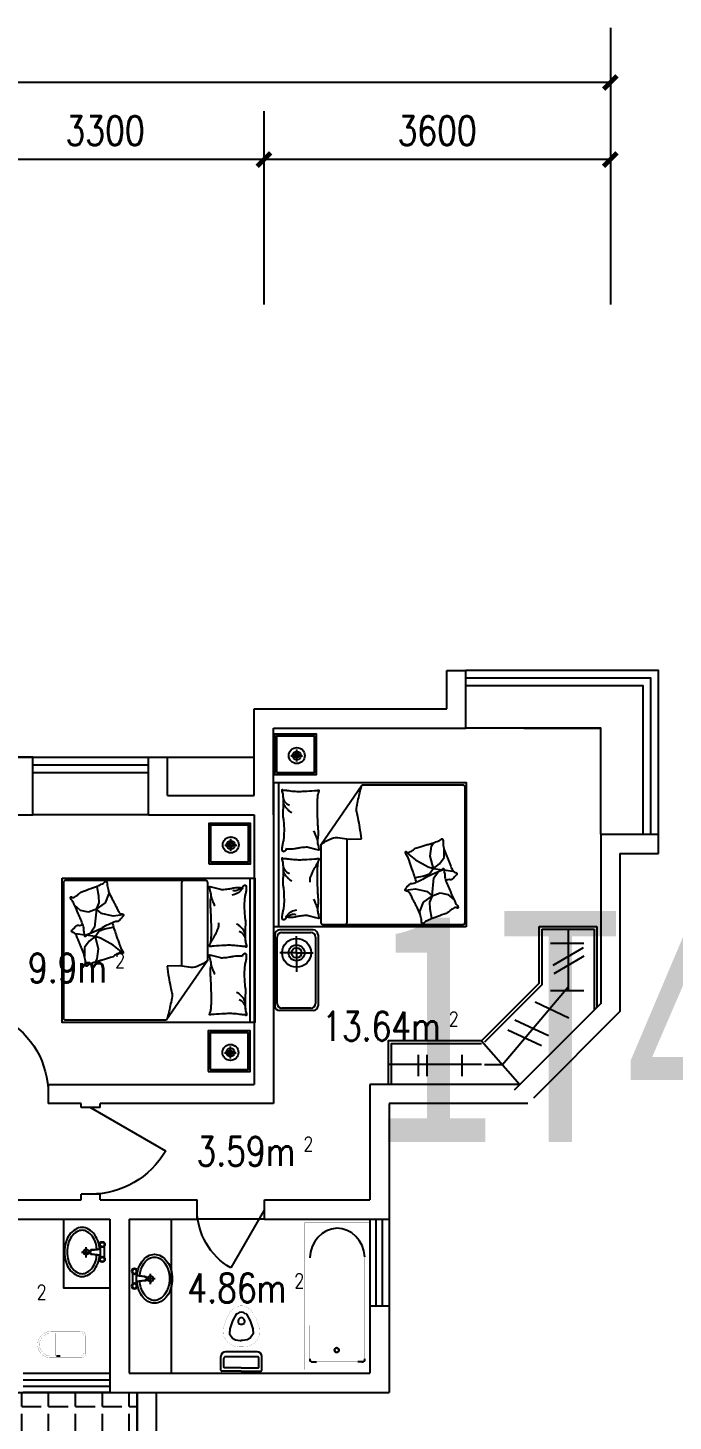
# Model space of a CAD drawing. Header units: millimetres. Extents: x 879 to 37248, y 402 to 36770.
# Drawn here: x 18373 to 25078, y 22273 to 36743 of the extents above; entities that cross this region are included whole.
import ezdxf
from ezdxf.enums import TextEntityAlignment as Align

# ---------------------------------------------------------------- set-up
doc = ezdxf.new("R2010")
doc.units = ezdxf.units.MM
for name, color, linetype in [('AXIS', 3, 'Continuous'), ('GROUND', 2, 'Continuous'), ('J', 8, 'Continuous'), ('PUB_TEXT', 7, 'Continuous'), ('PUB_WINDW', 7, 'Continuous'), ('WALL', 255, 'Continuous'), ('WD', 7, 'Continuous'), ('WINDOW', 2, 'Continuous')]:
    doc.layers.add(name, color=color, linetype=linetype)
doc.styles.add('-宋体', font='SimSun.ttf', dxfattribs={"width": 0.8})
doc.styles.add('DIM_FONT', font='SIMPLEX', dxfattribs={"width": 0.8})
doc.styles.add('SIMPLEX', font='SIMPLEX.SHX')
doc.styles.get("Standard").update_dxf_attribs({"font": 'arial.ttf'})
doc.dimstyles.new('AXIS', dxfattribs={"dimtxt": 300, "dimasz": 1, "dimexe": 250, "dimexo": 300, "dimgap": 0.09, "dimtad": 1, "dimdec": 0, "dimzin": 0, "dimdsep": 46, "dimtxsty": 'DIM_FONT', "dimblk": '_DIMX', "dimcen": 0.09, "dimse1": 1, "dimse2": 1, "dimclrt": 7, "dimadec": 0, "dimazin": 0, "dimtfac": 1, "dimtdec": 0, "dimtix": 1, "dimtmove": 2, "dimatfit": 3, "dimldrblk": '_DIMX', "dimfxl": 1, "dimtolj": 1, "dimtzin": 0, "dimarcsym": 0})

# ---------------------------------------------------------------- blocks, each defined once
blk = doc.blocks.new('_C14HNO')
for p, q in [((-450, 369), (-450, -369)), ((-425, -344), (-425, 344)), ((-50, 419), (-400, 419)), ((-375, 394), (-75, 394)), ((-223, 181), (-223, 355)), ((-25, 344), (-25, -344)), ((0, 369), (0, -369)), ((-223, 181), (-397, 181)), ((-223, 181), (-223, -16)), ((-223, 181), (-49, 181)), ((-50, -419), (-400, -419)), ((-75, -394), (-375, -394))]:
    blk.add_line(p, q)
for radius in [150, 82.4, 52.4]:
    blk.add_circle((-223, 181), radius)
for centre, start, end in [((-400, 369), 90, 180), ((-375, 344), 90, 180), ((-75, 344), 0, 90), ((-50, 369), 0, 90), ((-400, -369), 180, 270), ((-375, -344), 180, 270), ((-75, -344), 270, 0), ((-50, -369), 270, 0)]:
    blk.add_arc(centre, 49.9, start, end)
at = {"style": 'DIM_FONT', "width": 0.8, "flags": 9}
for tag in ['XSIZE', 'YSIZE']:
    blk.add_attdef(tag, (0, 0), '', height=0.5, dxfattribs=at)
blk = doc.blocks.new('_DBLK')
blk.add_line((-0.5, 0), (0, -0.866))
blk.add_arc((-0.5, 0), 1, 300, 0)
at = {"style": 'SIMPLEX', "flags": 9}
blk.add_attdef('A', text='', height=1, dxfattribs=at).set_placement((0, 1.5), align=Align.MIDDLE)
blk = doc.blocks.new('M_C54TQD')
for p, q in [((0, -52), (1500, -52)), ((26, -509), (26, -1968)), ((853, -489), (46, -489)), ((853, -489), (1472, -916)), ((46, -761), (915, -761)), ((1472, -1968), (1472, -916)), ((381, -1368), (395, -1471)), ((778, -1368), (698, -1472)), ((161, -1514), (137, -1518)), ((255, -1552), (161, -1514)), ((324, -1645), (255, -1552)), ((395, -1471), (369, -1593)), ((528, -1559), (509, -1470)), ((548, -1617), (528, -1559)), ((698, -1472), (623, -1603)), ((90, -1638), (87, -1645)), ((188, -1621), (90, -1638)), ((257, -1618), (188, -1621)), ((324, -1645), (257, -1618)), ((369, -1593), (324, -1645)), ((324, -1645), (510, -1664)), ((324, -1645), (355, -1728)), ((355, -1728), (335, -1810)), ((510, -1664), (560, -1700)), ((605, -1658), (548, -1617)), ((560, -1700), (572, -1709)), ((605, -1658), (594, -1752)), ((623, -1603), (605, -1658)), ((605, -1658), (734, -1626)), ((605, -1658), (655, -1721)), ((655, -1721), (720, -1769)), ((734, -1626), (837, -1640)), ((837, -1640), (873, -1660)), ((335, -1810), (281, -1873)), ((592, -1767), (580, -1861)), ((720, -1769), (813, -1769)), ((46, -1988), (1452, -1988))]:
    blk.add_line(p, q)
blk.add_lwpolyline([(0, -2000), (0, 0), (1500, 0), (1500, -2000)], close=True)
for points in [[(101, -127, -0.263368), (73, -108, -0.494818), (82, -89, -0.049225), (100, -88, -0.036831), (124, -89, -0.031893), (161, -97, 0.035782), (195, -104, 0.032941), (285, -110, 0.026564), (396, -104, 0.017905), (434, -99, -0.033397), (454, -97, -0.03204), (491, -97, 0.018442), (555, -101, 0.010837), (620, -100, 0.014624), (668, -97, 0.111249), (691, -89, -0.153708), (708, -86, -0.076444), (715, -87, -0.215512), (717, -89, -0.585858), (714, -92, 0.363489), (709, -95, 0.191716), (709, -106, -0.129675), (711, -123, -0.01735), (708, -140, 0.019326), (706, -155, 0.018818), (699, -223, 0.021828), (698, -283, 0.006204), (700, -316, 0.001963), (706, -423, 0.028341), (710, -459, -0.117014), (709, -468, -0.36606), (708, -469, -0.03973), (694, -466, -0.048309), (681, -461, 0.062981), (670, -457, 0.04058), (647, -454, 0.014345), (580, -451, 0.005484), (454, -452, 0.007153), (358, -455, 0.008762), (316, -458, -0.008153), (270, -461, -0.06251), (213, -456, 0.078669), (167, -454, 0.047825), (145, -459, -0.034494), (114, -466, -0.023571), (89, -469, -0.510228), (88, -468), (95, -438), (116, -356, 0.073041), (118, -336, 0.023305), (112, -275, 0.018299), (108, -252, -0.01097), (101, -214, -0.042281), (98, -180, -0.027201), (101, -126)], [(99, -143, -0.05369), (114, -156, -0.070312), (122, -168, -0.015448), (125, -177, -0.013244), (129, -187, -0.082127), (132, -205, -0.064164), (129, -228)], [(101, -127, -0.077379), (136, -152, -0.077379), (161, -187, -0.047525), (171, -211, -0.047525), (176, -238)], [(575, -101, 0.027842), (551, -111, 0.048685), (539, -119, 0.023666), (511, -144, 0.031223), (492, -164, 0.046801), (486, -172, 0.023191), (478, -189)], [(657, -95, 0.088153), (622, -98, 0.088153), (591, -114, 0.077547), (569, -135, 0.077547), (555, -162)], [(810, -127, -0.263368), (782, -108, -0.494818), (791, -89, -0.049225), (809, -88, -0.036831), (833, -89, -0.031893), (871, -97, 0.035782), (905, -104, 0.032941), (994, -110, 0.026564), (1106, -104, 0.017905), (1143, -99, -0.033397), (1163, -97, -0.03204), (1200, -97, 0.018442), (1265, -101, 0.010837), (1329, -100, 0.014624), (1377, -97, 0.111249), (1400, -89, -0.153708), (1417, -86, -0.076444), (1424, -87, -0.215512), (1426, -89, -0.585858), (1423, -92, 0.363489), (1419, -95, 0.191716), (1419, -106, -0.129675), (1421, -123, -0.01735), (1418, -140, 0.019326), (1415, -155, 0.018818), (1408, -223, 0.021828), (1407, -283, 0.006204), (1409, -316, 0.001963), (1415, -423, 0.028341), (1419, -459, -0.117014), (1419, -468, -0.36606), (1417, -469, -0.03973), (1404, -466, -0.048309), (1390, -461, 0.062981), (1379, -457, 0.04058), (1356, -454, 0.014345), (1289, -451, 0.005484), (1164, -452, 0.007153), (1067, -455, 0.008762), (1025, -458, -0.008153), (979, -461, -0.06251), (922, -456, 0.078669), (877, -454, 0.047825), (854, -459, -0.034494), (823, -466, -0.023571), (798, -469, -0.510228), (797, -468), (805, -438), (825, -356, 0.073041), (827, -336, 0.023305), (821, -275, 0.018299), (817, -252, -0.01097), (810, -214, -0.042281), (807, -180, -0.027201), (810, -126)], [(1284, -101, 0.027842), (1260, -111, 0.048685), (1248, -119, 0.023666), (1220, -144, 0.031223), (1201, -164, 0.046801), (1196, -172, 0.023191), (1188, -189)], [(1366, -95, 0.088153), (1332, -98, 0.088153), (1300, -114, 0.077547), (1279, -135, 0.077547), (1265, -162)], [(191, -454, 0.009729), (219, -445, 0.009729), (246, -435, 0.007971), (267, -426, 0.007971), (289, -416)], [(661, -455, 0.016108), (622, -429, 0.024599), (595, -414, 0.009477), (546, -391, 0.015937), (516, -378, 0.072521), (500, -375, 0.033339), (463, -375)], [(901, -454, 0.009729), (928, -445, 0.009729), (955, -435, 0.007971), (977, -426, 0.007971), (998, -416)], [(853, -489, -0.085272), (917, -599, -0.124044), (926, -686), (912, -782), (914, -912)], [(914, -912, 0.007867), (1032, -894, 0.009508), (1128, -876, 0.006616), (1193, -862, -0.023828), (1212, -858, -0.080713), (1230, -859, -0.009591), (1383, -891, -0.013133), (1416, -899, -0.007859), (1472, -916)], [(464, -1480, 0.025626), (476, -1478, 0.0108), (605, -1436, 0.00456), (692, -1405, 0.01125), (727, -1391, 0.069394), (746, -1380, -0.079756), (763, -1371, -0.106399), (778, -1368, -0.328642), (782, -1372, -0.299547), (779, -1378, 0.189917), (774, -1387, 0.033518), (773, -1397, 0.075627), (773, -1402, 0.053489), (776, -1410, 0.017838), (788, -1432, 0.038394), (805, -1456, -0.059529), (816, -1472, -0.035943), (826, -1498, -0.011245), (852, -1585, -0.006203), (862, -1624, 0.010783), (868, -1647, 0.019485), (873, -1660, 0.005062), (892, -1710, 0.101392), (909, -1736, -0.223768), (914, -1749, -0.25558), (911, -1754, -0.081563), (895, -1759, -0.071805), (878, -1759, 0.069985), (861, -1759, 0.03546), (801, -1772, 0.029432), (732, -1797, 0.001554), (699, -1811, -0.00152), (665, -1826, -0.004735), (629, -1840, 0.00382), (586, -1859, 0.296001), (564, -1891, -0.649774), (542, -1900, -0.02319), (538, -1895, 0.0288), (534, -1892, 0.005727), (527, -1886, -0.004358), (519, -1878, -0.027528), (502, -1861, -0.046214), (493, -1850, -0.194121), (490, -1833, 0.133719), (489, -1809, 0.005779), (482, -1787, 0.008882)]]:
    blk.add_lwpolyline(points, format="xyb")
blk.add_lwpolyline([(58, -1583, 0.101392), (40, -1559, -0.223768), (34, -1546, -0.25558), (36, -1541, -0.081563), (52, -1535, -0.071805), (69, -1534, 0.069985), (86, -1532, 0.03546), (145, -1515, 0.029432), (211, -1485, 0.001554), (244, -1468, -0.00152), (276, -1451, -0.004735), (311, -1433, 0.00382), (353, -1412, 0.296001), (372, -1378, -0.649774), (393, -1367, -0.02319), (398, -1372, 0.0288), (402, -1375, 0.005727), (409, -1380, -0.004358), (418, -1387, -0.027528), (436, -1403, -0.046214), (445, -1414, -0.194121), (450, -1430, 0.133719), (453, -1454, 0.011505), (471, -1496, 0.008882), (497, -1550, 0.012426), (535, -1618, -0.033612), (547, -1644), (570, -1701), (588, -1744, 0.224341), (603, -1757, -0.722772), (603, -1766, -0.103513), (599, -1767, 0.053465), (592, -1767, 0.030109), (569, -1772, -0.031436), (547, -1776, -0.05324), (532, -1776, 0.05518), (517, -1777, 0.056271), (492, -1783, 0.0108), (366, -1835, 0.00456), (281, -1873, 0.01125), (247, -1889, 0.069394), (229, -1902, -0.079756), (213, -1912, -0.106399), (199, -1915, -0.328642), (195, -1912, -0.299547), (196, -1906, 0.189917), (201, -1896, 0.033518), (202, -1886, 0.075627), (201, -1882, 0.053489), (197, -1874, 0.017838), (184, -1853, 0.038394), (165, -1830, -0.059529), (153, -1815, -0.035943), (140, -1790, -0.011245), (108, -1705, -0.006203), (95, -1667, 0.010783), (87, -1645, 0.019485), (82, -1632, 0.005062)], format="xyb", close=True)
for centre, start, end in [((46, -509), 90, 180), ((46, -741), 180, 270), ((46, -1968), 180, 270), ((1452, -1968), 270, 0)]:
    blk.add_arc(centre, 20, start, end)
at = {"style": 'DIM_FONT', "width": 0.8, "flags": 9}
for tag in ['XSIZE', 'YSIZE']:
    blk.add_attdef(tag, (0, 0), '', height=0.5, dxfattribs=at)
blk = doc.blocks.new('_C10TCB')
at = {"layer": 'J'}
for points in [[(0, -420), (434, -420), (434, 0), (0, 0)], [(20, -400), (414, -400), (414, -20), (20, -20)]]:
    blk.add_lwpolyline(points, close=True, dxfattribs=at)
for points in [[(167, -226), (291, -226)], [(231, -286), (231, -160)]]:
    blk.add_lwpolyline(points, dxfattribs=at)
for radius in [82.9, 42.9, 22.9]:
    blk.add_circle((230, -223), radius, dxfattribs=at)
at = {"style": 'DIM_FONT', "width": 0.8, "flags": 9}
for tag in ['XSIZE', 'YSIZE']:
    blk.add_attdef(tag, (0, 0), '', height=0.5, dxfattribs=at)
blk = doc.blocks.new('M_E2')
blk.add_line((-306, -118), (-266, -118))
at = {"const_width": 1.5}
for points in [[(-366, 138, 0.97895), (-366, -138, 0.97895)], [(-366, 118, 0.97895), (-366, -118, 0.97895)], [(-306, 118, 0.414214), (-316, 108, 0.414214)], [(0, 88, 0.462192), (-59, 137, 0.462192)], [(-20, 88, 0.414214), (-50, 118, 0.414214)], [(-316, -108, 0.414214), (-306, -118, 0.414214)], [(-59, -137, 0.462192), (0, -88, 0.462192)], [(-50, -118, 0.414214), (-20, -88, 0.414214)]]:
    blk.add_lwpolyline(points, format="xyb", dxfattribs=at)
for points in [[(-366, 137), (-59, 137)], [(-316, 118), (-366, 118)], [(-340, 118), (-266, 118)], [(-316, 108), (-316, -108)], [(-50, 118), (-267, 118)], [(-20, -88), (-20, 88)], [(0, 88), (0, -88)], [(-381, -137), (-59, -137)], [(-316, -118), (-366, -118)], [(-340, -118), (-266, -118)], [(-266, -118), (-50, -118)]]:
    blk.add_lwpolyline(points, dxfattribs=at)
at = {"width": 0.8, "flags": 9}
for tag in ['XSIZE', 'YSIZE']:
    blk.add_attdef(tag, (0, 0), '', height=0.5, dxfattribs=at)
blk = doc.blocks.new('_WBLK')
for p, q in [((-0.5, 0.5), (0.5, 0.5)), ((0.5, 0.167), (-0.5, 0.167)), ((0.5, -0.167), (-0.5, -0.167)), ((-0.5, -0.5), (0.5, -0.5))]:
    blk.add_line(p, q)
at = {"style": 'SIMPLEX', "flags": 9}
blk.add_attdef('A', text='', height=1, dxfattribs=at).set_placement((0, 1.5), align=Align.MIDDLE)
blk = doc.blocks.new('MIANP')
for p, q in [((-49, 232), (63, 232)), ((-14, 169), (-24, 77)), ((-9, 169), (-19, 77)), ((9, 284), (9, 183)), ((31, 169), (41, 77)), ((36, 169), (46, 77)), ((71, 77), (-48, 77)), ((71, 35), (-48, 35))]:
    blk.add_line(p, q)
for points in [[(45, 85, 0.047273), (114, 98, 0.082314), (197, 138, 0.106842), (258, 203, 0.13438), (278, 276, 0.13438), (258, 349, 0.106842), (197, 415, 0.082314), (114, 455, 0.07067), (10, 469, 0.07067), (-93, 455, 0.082314), (-176, 415, 0.106842), (-237, 349, 0.13438), (-257, 276, 0.13438)], [(42, 115, 0.047273), (106, 127, 0.082314), (180, 162, 0.106842), (232, 219, 0.13438), (248, 276, 0.13438), (232, 334, 0.106842), (180, 390, 0.082314), (106, 426, 0.07067), (10, 439, 0.07067), (-85, 426, 0.082314), (-159, 390, 0.106842), (-211, 334, 0.13438), (-227, 276, 0.13438)], [(-257, 276, 0.13438), (-237, 203, 0.106842), (-176, 138, 0.082314), (-93, 98, 0.048274), (-23, 85, 0.048274)], [(-227, 276, 0.13438), (-211, 219, 0.106842), (-159, 162, 0.082314), (-85, 127, 0.048274), (-20, 115, 0.048274)]]:
    blk.add_lwpolyline(points, format="xyb")
for centre, radius in [((9, 232), 29.7), ((-70, 56), 30.2), ((-70, 56), 23.5), ((92, 56), 30.2), ((92, 56), 23.5)]:
    blk.add_circle(centre, radius)
for radius in [24.8, 19.8]:
    blk.add_arc((11, 169), radius, 0, 180)
blk = doc.blocks.new('_E4UDG')
at = {"xscale": 0.9499999999999998, "yscale": 0.9499999999999998, "zscale": 0.9499999999999998, "rotation": 270}
blk.add_blockref('MIANP', (-417, 10), dxfattribs=at)
at = {"style": 'DIM_FONT', "width": 0.8, "flags": 9}
for tag in ['XSIZE', 'YSIZE']:
    blk.add_attdef(tag, (0, 0), '', height=0.5, dxfattribs=at)
blk = doc.blocks.new('M_E7')
for p, q in [((-201, 62), (-201, -265)), ((-10, 112), (-151, 112)), ((-150, 61), (-150, -264)), ((-41, 81), (-130, 81)), ((-36, -102), (-36, 76)), ((0, -102), (0, 102)), ((-36, -102), (-36, -279)), ((0, -102), (0, -305)), ((-41, -284), (-130, -284)), ((-10, -315), (-151, -315))]:
    blk.add_line(p, q)
at = {"const_width": 1}
for points in [[(-651, -24), (-637, -1), (-550, 51), (-451, 83), (-371, 88), (-294, 37), (-262, -18), (-252, -84), (-252, -102)], [(-651, -180), (-637, -202), (-550, -254), (-451, -287), (-371, -292), (-294, -240), (-262, -186), (-252, -119), (-252, -102)]]:
    blk.add_lwpolyline(points, dxfattribs=at)
for points in [[(-597, -59), (-590, -49), (-523, -9), (-438, 19), (-389, 22), (-343, -9), (-325, -40), (-317, -89), (-317, -102)], [(-596, -145), (-590, -154), (-523, -194), (-438, -222), (-389, -225), (-343, -194), (-325, -164), (-317, -114), (-317, -102)]]:
    blk.add_lwpolyline(points)
blk.add_lwpolyline([(-644, -15, 0.39866), (-643, -191, 0.39866)], format="xyb", dxfattribs=at)
for centre, radius, start, end in [((-151, 62), 50, 90, 180), ((-130, 61), 20, 90, 180), ((-41, 76), 5, 0, 90), ((-10, 102), 10, 0, 90), ((-551, -102), 62.6, 137.0381, 223.979), ((-511, -114), 47.8, 77.2641, 164.6652), ((-511, -89), 47.8, 195.3348, 282.7359), ((-541, -103), 54.1, 1.1332, 40.3816), ((-541, -101), 54.1, 319.6184, 358.8668), ((-151, -265), 50, 180, 270), ((-130, -264), 20, 180, 270), ((-41, -279), 5, 270, 0), ((-10, -305), 10, 270, 0)]:
    blk.add_arc(centre, radius, start, end)
at = {"width": 0.8, "flags": 9}
for tag in ['XSIZE', 'YSIZE']:
    blk.add_attdef(tag, (0, 0), '', height=0.5, dxfattribs=at)
blk = doc.blocks.new('M_E4')
for p, q in [((670, -80), (670, -137)), ((670, -86), (670, -97)), ((670, -663), (670, -614))]:
    blk.add_line(p, q)
at = {"const_width": 1.5}
for points in [[(-750, -750), (-750, 0)], [(-750, 0), (750, 0)], [(750, 0), (750, -750)], [(608, -56), (640, -56)], [(670, -90), (670, -656)], [(670, -663), (670, -655)], [(750, -750), (-750, -750)]]:
    blk.add_lwpolyline(points, dxfattribs=at)
for points in [[(-399, -56, 0.930688), (-388, -693, 0.930688)], [(670, -86, 0.414214), (640, -56, 0.414214)], [(670, -90, 0.041784), (670, -85, 0.412615)], [(640, -693, 0.414214), (670, -663, 0.414214)]]:
    blk.add_lwpolyline(points, format="xyb", dxfattribs=at)
at = {"const_width": 1.5, "flags": 128}
for points in [[(-399, -56), (608, -56)], [(-399, -694), (645, -692)]]:
    blk.add_lwpolyline(points, dxfattribs=at)
for radius in [25, 23]:
    blk.add_circle((550, -381), radius)
blk.add_arc((640, -663), 30, 270, 280.176)
at = {"width": 0.8, "flags": 9}
for tag in ['XSIZE', 'YSIZE']:
    blk.add_attdef(tag, (0, 0), '', height=0.5, dxfattribs=at)
blk = doc.blocks.new('_DIMX')
at = {"const_width": 50}
blk.add_lwpolyline([(-70, -70), (70, 70)], dxfattribs=at)
blk = doc.blocks.new('*D59')
at = {"color": 0, "linetype": 'ByBlock', "transparency": 16777216}
blk.add_line((84707, -42606), (64909, -42606), dxfattribs=at)
at = {"layer": 'DEFPOINTS', "color": 0, "linetype": 'ByBlock', "transparency": 16777216}
for p in [(64908, -42606), (64908, -44911), (84708, -44911)]:
    blk.add_point(p, dxfattribs=at)
at = {"color": 0, "linetype": 'ByBlock', "transparency": 16777216, "rotation": 180}
blk.add_blockref('_DIMX', (64908, -42606), dxfattribs=at)
at = {"color": 0, "linetype": 'ByBlock', "transparency": 16777216}
blk.add_blockref('_DIMX', (84708, -42606), dxfattribs=at)
at = {"color": 7, "linetype": 'ByBlock', "transparency": 16777216, "insert": (74808, -42208), "char_height": 300, "attachment_point": 5, "style": 'DIM_FONT'}
blk.add_mtext('\\A1;19800', dxfattribs=at)
blk = doc.blocks.new('*D63')
at = {"color": 0, "linetype": 'ByBlock', "transparency": 16777216}
blk.add_line((81107, -43406), (77809, -43406), dxfattribs=at)
at = {"layer": 'DEFPOINTS', "color": 0, "linetype": 'ByBlock', "transparency": 16777216}
for p in [(77808, -43406), (77808, -44911), (81108, -44911)]:
    blk.add_point(p, dxfattribs=at)
at = {"color": 0, "linetype": 'ByBlock', "transparency": 16777216, "rotation": 180}
blk.add_blockref('_DIMX', (77808, -43406), dxfattribs=at)
at = {"color": 0, "linetype": 'ByBlock', "transparency": 16777216}
blk.add_blockref('_DIMX', (81108, -43406), dxfattribs=at)
at = {"color": 7, "linetype": 'ByBlock', "transparency": 16777216, "insert": (79458, -43106), "char_height": 300, "attachment_point": 5, "style": 'DIM_FONT'}
blk.add_mtext('\\A1;3300', dxfattribs=at)
blk = doc.blocks.new('*D66')
at = {"color": 0, "linetype": 'ByBlock', "transparency": 16777216}
blk.add_line((84707, -43406), (81109, -43406), dxfattribs=at)
at = {"layer": 'DEFPOINTS', "color": 0, "linetype": 'ByBlock', "transparency": 16777216}
for p in [(81108, -43406), (81108, -44911), (84708, -44911)]:
    blk.add_point(p, dxfattribs=at)
at = {"color": 0, "linetype": 'ByBlock', "transparency": 16777216, "rotation": 180}
blk.add_blockref('_DIMX', (81108, -43406), dxfattribs=at)
at = {"color": 0, "linetype": 'ByBlock', "transparency": 16777216}
blk.add_blockref('_DIMX', (84708, -43406), dxfattribs=at)
at = {"color": 7, "linetype": 'ByBlock', "transparency": 16777216, "insert": (82908, -43106), "char_height": 300, "attachment_point": 5, "style": 'DIM_FONT'}
blk.add_mtext('\\A1;3600', dxfattribs=at)
blk = doc.blocks.new('1T4F52深新月')
at = {"layer": 'WD'}
h = blk.add_hatch(dxfattribs=at)
h.set_pattern_fill('ANGLE', color=256, scale=40, style=0)
h.set_pattern_definition([(0, (-12146.05, 33879.47), (0, 279.4), [203.2, -76.2]), (90, (-12146.05, 33879.47), (-279.4, 2e-14), [203.2, -76.2])])
h.paths.add_polyline_path([(986.2, -9345.7), (2483.3, -9345.7), (2483.3, -10946.2), (986.2, -10946.2)])
at = {"layer": 'AXIS'}
for p, q in [((7399.2, 4826.9), (7399.2, 1954.3)), ((3799.2, 3961.2), (3799.2, 1954.3))]:
    blk.add_line(p, q, dxfattribs=at)
at = {"layer": 'GROUND'}
blk.add_line((3804.9, -7545.7), (3104.9, -7545.7), dxfattribs=at)
at = {"layer": 'J'}
for p, q in [((6660.3, -4506.6), (7260.3, -4506.6)), ((6660.3, -5094.7), (6660.3, -4506.6)), ((6690.3, -4533.6), (7230.3, -4533.6)), ((6690.3, -5107.1), (6690.3, -4533.6)), ((6960.3, -4533.6), (6960.3, -5174.1)), ((7230.3, -4533.6), (7230.3, -5373.2)), ((7260.3, -4506.6), (7260.3, -5343.2)), ((7124.6, -4682.2), (6778.5, -4682.2)), ((7116.5, -4727.1), (6802.6, -4911.9)), ((7124.6, -4814.1), (6810.7, -4998.9)), ((7124.6, -5174.1), (6778.5, -5174.1)), ((6966.6, -5456.3), (6616.5, -5293.1)), ((6757, -5641.5), (6406.8, -5478.4)), ((6682.5, -5745.7), (6332.4, -5582.6))]:
    blk.add_line(p, q, dxfattribs=at)
for points in [[(6660.3, -5094.7), (6060.1, -5694.9)], [(6690.3, -5107.1), (6090.1, -5707.3)], [(6960.3, -5134.5), (6279.3, -5943.4)], [(6060.1, -5694.9), (5091.9, -5694.9), (5091.9, -6145.7)], [(6060.1, -5724.9), (5121.9, -5724.9), (5121.9, -6145.7)], [(6060.1, -5694.9), (6457.8, -6145.7)], [(5404.6, -6059.9), (5404.6, -5838.2)], [(5495.4, -6059.9), (5495.4, -5838.2)], [(5858.4, -6059.9), (5858.4, -5838.2)], [(6060.1, -5939), (5091.9, -5939)], [(6279.3, -5943.4), (6090.1, -5943.4)]]:
    blk.add_lwpolyline(points, dxfattribs=at)
at = {"layer": 'WALL'}
for p, q in [((5699.2, -2245.7), (5699.2, -1846.6)), ((5699.2, -1846.6), (5899.2, -1846.6)), ((5899.2, -2445.7), (5899.2, -1846.6)), ((3699.2, -3145.7), (3699.2, -2245.7)), ((3699.2, -2245.7), (5699.2, -2245.7)), ((3899.2, -3345.7), (3899.2, -2445.7)), ((3899.2, -2445.7), (5899.2, -2445.7)), ((6499.2, -2445.7), (7299.2, -2445.7)), ((1199.2, -2745.7), (1399.2, -2745.7)), ((1399.2, -3345.7), (1399.2, -2745.7)), ((2599.2, -3345.7), (2599.2, -2745.7)), ((2599.2, -2745.7), (2799.2, -2745.7)), ((2799.2, -3145.7), (2799.2, -2745.7)), ((2799.2, -3145.7), (3699.2, -3145.7)), ((599.2, -3345.7), (1399.2, -3345.7)), ((2599.2, -3345.7), (3699.2, -3345.7)), ((3699.2, -3345.7), (3699.2, -6145.7)), ((3899.2, -3345.7), (3899.2, -6345.7)), ((7299.2, -3545.7), (7299.2, -5304.3)), ((7299.2, -3546.6), (7899.2, -3546.6)), ((7899.2, -3746.6), (7899.2, -3546.6)), ((7499.2, -3746.6), (7499.2, -5387.2)), ((7499.2, -3746.6), (7899.2, -3746.6)), ((7299.2, -5304.3), (6399.2, -6204.3)), ((7299.2, -5304.3), (6457.8, -6145.7)), ((7499.2, -5387.2), (6599.2, -6287.2)), ((1559.2, -6145.7), (3699.2, -6145.7)), ((1559.2, -6145.7), (1559.2, -6345.7)), ((4899.2, -6145.7), (4899.2, -7345.7)), ((6457.8, -6145.7), (4899.2, -6145.7)), ((1899.2, -6345.7), (1559.2, -6345.7)), ((1899.2, -6385.7), (1899.2, -6345.7)), ((3899.2, -6345.7), (2099.2, -6345.7)), ((2099.2, -6385.7), (2099.2, -6345.7)), ((5099.2, -6345.7), (5099.2, -7545.7)), ((6540.6, -6345.7), (5099.2, -6345.7)), ((2099.2, -6385.7), (1899.2, -6385.7)), ((699.2, -7345.7), (1899.2, -7345.7)), ((2099.2, -7285.7), (1899.2, -7285.7)), ((1899.2, -7345.7), (1899.2, -7285.7)), ((2099.2, -7345.7), (2099.2, -7285.7)), ((2099.2, -7345.7), (3104.9, -7345.7)), ((3104.9, -7545.7), (3104.9, -7345.7)), ((3804.9, -7345.7), (4899.2, -7345.7)), ((3804.9, -7545.7), (3804.9, -7345.7)), ((699.2, -7545.7), (2199.2, -7545.7)), ((2199.2, -7545.7), (2199.2, -9145.7)), ((2399.2, -7545.7), (2399.2, -9145.7)), ((2399.2, -7545.7), (3104.9, -7545.7)), ((3804.9, -7545.7), (4899.2, -7545.7)), ((4899.2, -7545.7), (5099.2, -7545.7)), ((4899.2, -8445.7), (4899.2, -9145.7)), ((4899.2, -8445.7), (5099.2, -8445.7)), ((5099.2, -8445.7), (5099.2, -9345.7)), ((2199.2, -9145.7), (2198.9, -9327.8)), ((2198.9, -9146.6), (2198.9, -9346.6)), ((2399.2, -9145.7), (4899.2, -9145.7)), ((2198.9, -9346.6), (5099.2, -9345.7))]:
    blk.add_line(p, q, dxfattribs=at)
blk.add_lwpolyline([(1399.2, -2745.7), (1199.2, -2745.7)], dxfattribs=at)
at = {"layer": 'WD'}
for points in [[(2799.2, -2745.7), (3699.2, -2745.7)], [(2199.2, -8260.5), (1721, -8260.5), (1721, -7545.7)], [(2834.9, -7545.7), (2834.9, -9145.7)]]:
    blk.add_lwpolyline(points, dxfattribs=at)
blk.add_lwpolyline([(986.2, -9345.7), (2483.3, -9345.7), (2483.3, -10946.2), (986.2, -10946.2)], close=True, dxfattribs=at)
at = {"layer": 'WINDOW'}
for points in [[(7899.2, -3546.6), (7899.2, -1845.8), (5899.2, -1845.8)], [(7819.2, -3546.6), (7819.2, -1925.8), (5899.2, -1925.8)], [(7739.2, -3546.6), (7739.2, -2005.8), (5899.2, -2005.8)], [(7299.2, -3546.6), (7299.2, -2445.7), (5899.2, -2445.7)], [(1399.2, -2745.7), (2599.2, -2745.7)], [(1399.2, -2825.7), (2599.2, -2825.7)], [(1399.2, -2905.7), (2599.2, -2905.7)], [(2599.2, -3345.7), (1399.2, -3345.7)], [(2483.3, -10946.2), (2483.3, -9345.7)], [(2683.3, -11146.2), (2683.3, -9345.7)]]:
    blk.add_lwpolyline(points, dxfattribs=at)
at = {"layer": 'WD'}
for name, p in [('_C10TCB', (3911, -2507.7)), ('_C10TCB', (3225.4, -3434.9)), ('_C14HNO', (4361.8, -4960.4)), ('_C10TCB', (3221.6, -5590.9)), ('M_E2', (1949.3, -8848.3))]:
    blk.add_blockref(name, p, dxfattribs=at)
for name, p, rotation in [('M_C54TQD', (3902, -4509.7), 90), ('M_C54TQD', (3704.6, -4003.3), 270), ('_E4UDG', (1755.3, -7886.2), 180.0000000000001), ('M_E7', (3666.6, -9123.6), 270.0000000000001)]:
    blk.add_blockref(name, p, dxfattribs=dict(at, rotation=rotation))
at = {"layer": 'WD', "xscale": 1.019997, "yscale": 0.9, "zscale": 0.9, "rotation": 270.0000000000001}
blk.add_blockref('M_E4', (4899.2, -8344.2), dxfattribs=at)
at = {"layer": 'WD', "xscale": -1, "rotation": 180.0000000000005}
blk.add_blockref('_E4UDG', (2817.6, -8163.9), dxfattribs=at)
at = {"layer": 'WINDOW'}
for name, p, xscale, yscale, zscale, rotation in [('_DBLK', (1109.2, -6245.7), -900, 900, 900, 180), ('_DBLK', (1999.2, -6835.7), -900, 900, 900, 90.00000000000007), ('_DBLK', (3454.9, -7445.7), 700, -700, 700, 180.0000000000001), ('_WBLK', (4999.2, -7995.7), 900, 200, 900, 270.0000000000001), ('_WBLK', (1748.9, -9246.6), 900, 200, 900, 180.0000000000001)]:
    blk.add_blockref(name, p, dxfattribs=dict(at, xscale=xscale, yscale=yscale, zscale=zscale, rotation=rotation))
at = {"layer": 'PUB_TEXT', "style": 'DIM_FONT', "width": 0.8}
for s, p in [('9.9m', (2171.1, -4936.5)), ('13.64m', (5637.9, -5541.6)), ('3.59m', (4127.2, -6840.4)), ('4.86m', (4032.9, -8260.8))]:
    blk.add_text(s, height=300, dxfattribs=at).set_placement(p, align=Align.MIDDLE_RIGHT)
for p in [(2171.1, -4936.5), (5637.9, -5541.6), (4127.2, -6840.4), (1355.2, -8378.2), (4032.9, -8260.8)]:
    blk.add_text(' 2', height=150, dxfattribs=at).set_placement(p)
at = {"layer": 'AXIS'}
dim = blk.add_linear_dim(base=(-12400.8, 4259.7), p1=(7399.2, 1954.3), p2=(-12400.8, 1954.3), angle=180, dimstyle='AXIS', dxfattribs=at)
dim.commit()
dim.dimension.update_dxf_attribs({"geometry": '*D59', "text_midpoint": (-2500.8, 4657.1), "dimtype": 129, "insert": (-77309, 46865.5)})
for base, p1, p2, picture, middle in [((499.2, 3459.7), (3799.2, 1954.3), (499.2, 1954.3), '*D63', (2149.2, 3759.7)), ((3799.2, 3459.7), (7399.2, 1954.3), (3799.2, 1954.3), '*D66', (5599.2, 3759.7))]:
    dim = blk.add_linear_dim(base=base, p1=p1, p2=p2, dimstyle='AXIS', dxfattribs=at)
    dim.commit()
    dim.dimension.update_dxf_attribs({"geometry": picture, "text_midpoint": middle, "insert": (-77309, 46865.5)})

msp = doc.modelspace()

# ---------------------------------------------------------------- block references
at = {"layer": 'PUB_WINDW'}
msp.add_blockref('1T4F52深新月', (17026, 31916), dxfattribs=at)

# ---------------------------------------------------------------- texts
at = {"layer": 'PUB_TEXT', "style": '-宋体', "width": 0.8}
msp.add_text('1T4F52', height=2400, dxfattribs=at).set_placement((21945, 25171))

doc.saveas('drawing.dxf')
